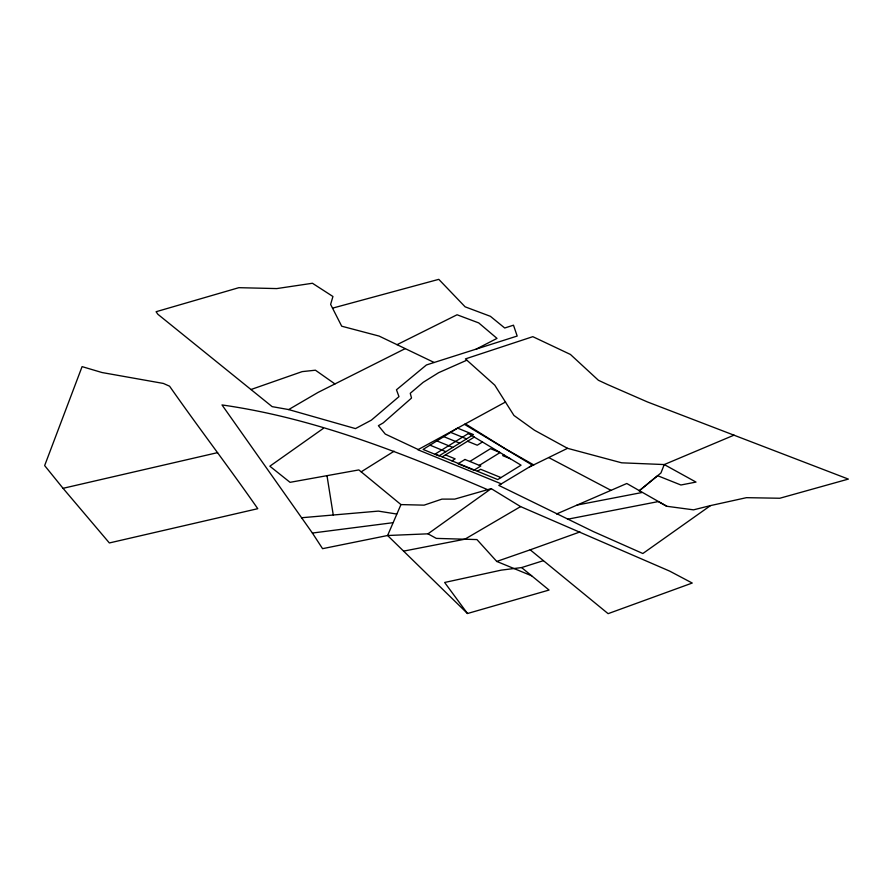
<?xml version="1.0" encoding="UTF-8"?>
<svg xmlns="http://www.w3.org/2000/svg" width="893" height="893" viewBox="0 0 893 893"><rect width="100%" height="100%" fill="white"/><g stroke="black" fill="none" stroke-linecap="round" stroke-linejoin="round"><path stroke-width="1.34" d="M467.486 613.513L444.647 582.47L501.185 570.147L521.612 567.568L549.061 590.05L467.486 613.513L387.595 535.51L427.993 533.824L436.297 538.39L476.951 539.573L496.754 561.44L530.196 549.82L608.111 613.658L692.231 583.04L669.705 571.129L520.586 506.599L491.217 488.638L454.727 499.109L441.935 499.12L424.097 505.148L400.957 504.59L387.595 535.51L322.563 548.67L312.394 533.043L222.011 404.942C314.771 418.114 402.084 453.041 487.634 489.677M427.993 533.824L491.217 488.638M734.057 435.137L664.247 464.561L621.673 462.82L567.535 448.319L534.472 430.236L513.944 415.457L494.767 385.151L465.42 358.897L532.82 336.672L570.415 354.443L598.399 380.273L607.631 384.57L647.481 401.962L848.35 479.094L779.79 498.249L746.459 497.669L710.515 505.594L642.848 553.515L593.421 531.603L498.785 485.379L532.407 465.164L464.494 424.354M323.288 428.428L269.853 466.202L290.046 482.332L358.852 469.919L400.957 504.59M361.185 471.839L394.137 451.199M442.247 456.881L474.295 437.079M451.958 460.855L455.173 458.868L445.462 454.894M482.466 441.99L477.253 445.216L467.541 441.254M469.83 461.458L490.525 448.666L500.069 452.561L479.374 465.353M477.398 471.247L480.613 469.26L500.973 477.588M503.898 454.872L502.681 455.62L510.349 458.745M520.586 506.599L464.885 539.193L403.591 551.126M332.531 308.152L438.787 279.342L465.119 306.824L490.413 316.323L504.712 328.01L513.486 325.197L517.181 336.047L434.165 362.48L379.079 336.069L341.695 326.202L330.622 304.401L332.933 296.498L312.438 283.26L276.763 288.584L238.855 287.68L156.085 311.724L157.871 314.28L272.142 406.639L288.662 409.574L318.053 392.418L405.243 348.616M567.535 448.319L529.415 466.972M505.572 401.973L417.868 449.748L501.319 483.861M397.039 344.687L457.06 314.771L478.748 322.92L496.999 338.391L476.192 349.13M466.86 360.192L438.664 372.671L423.148 382.349L410.244 393.3L411.528 398.055L383.175 422.936L378.398 425.682L385.251 434.054L418.248 449.547M556.551 513.977L626.797 483.493L666.792 506.275L693.526 509.847L710.515 505.594M530.196 549.82L579.948 531.949M250.966 389.527L302.158 371.622L315.43 370.204L334.942 383.934M434.165 362.48L426.419 364.969L396.47 389.783L398.97 396.626L371.376 420.145L355.481 428.607L288.662 409.574M521.612 567.568L543.413 560.659M217.613 452.628L63.046 488.315L44.65 465.588L82.089 366.621L102.025 372.537L163.352 383.432L169.581 386.2C198.391 427.446 228.965 467.318 257.764 508.686L109.359 542.955L63.046 488.315M567.535 519.235L658.331 501.576L666.792 506.275M577.068 505.047L642.011 492.512M312.394 533.043L392.797 522.718M301.588 517.739L378.342 511.109L396.704 514.033M531.659 575.795L496.754 561.44M450.675 432.379L466.581 438.876M443.776 436.644L459.683 443.14M436.878 440.908L452.784 447.404M429.979 445.172L445.886 451.668M548.749 457.573L610.935 490.302M533.813 464.963L505.862 449.079L465.387 423.862M326.994 475.668L333.256 514.993M664.247 464.561L660.943 472.966L639.109 490.893L657.616 475.701L680.901 484.999L696.004 482.086L664.247 464.561M457.573 428.115L423.081 449.436L438.976 455.932L473.48 434.612L457.573 428.115M468.379 433.529L435.226 454.012L497.758 479.574L521.054 465.175L468.379 433.529M464.963 459.471L458.064 463.735L473.96 470.231L480.858 465.967L464.963 459.471"/></g></svg>
